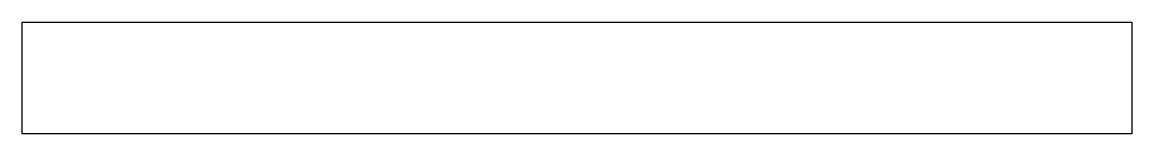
# Model space of a CAD drawing. Header units: inches. Extents: x -18 to 0, y -1.8 to 0.
import ezdxf

# ---------------------------------------------------------------- set-up
doc = ezdxf.new("R2010")
doc.units = ezdxf.units.IN
doc.header["$MEASUREMENT"] = 0

msp = doc.modelspace()

# ---------------------------------------------------------------- linework, layer by layer
at = {"color": 7, "linetype": 'Continuous', "lineweight": 25}
for p, q in [((-18, -1.8125), (-18, 0)), ((-18, 0), (0, 0)), ((0, 0), (0, -1.8125)), ((0, -1.8125), (-18, -1.8125))]:
    msp.add_line(p, q, dxfattribs=at)

doc.saveas('drawing.dxf')
